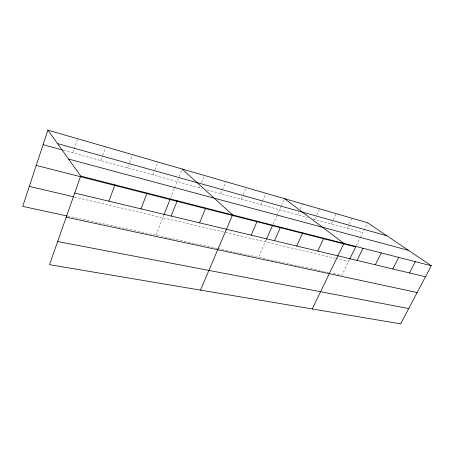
<?xml version="1.0" encoding="UTF-8"?>
<svg xmlns="http://www.w3.org/2000/svg" width="454" height="454" viewBox="0 0 454 454"><rect width="100%" height="100%" fill="white"/><g stroke="black" fill="none" stroke-linecap="round" stroke-linejoin="round"><path stroke-width="0.34" stroke-dasharray="2.27 1.7" d="M72.765 152.845L77.628 138.748M100.89 160.585L102.525 156.023M102.757 155.376L105.788 146.903M127.585 167.94L129.316 163.287M129.56 162.623L132.523 154.649M152.97 174.926L154.706 170.403M154.956 169.756L157.93 162.004M155.943 235.166L163.854 215.162M170.534 198.267L174.342 188.637M174.591 187.996L178.87 177.179M179.12 176.549L182.105 169.007M199.493 187.74L200.021 186.446M201.593 182.582L204.476 175.488M220.86 193.62L225.842 181.679M241.29 199.244L242.952 195.362M243.225 194.715L246.267 187.593M260.851 204.629L265.823 193.256M266.152 239.905L258.388 257.287L309.702 268.371M273.058 224.424L276.753 216.155M277.036 215.514L281.242 206.088M281.52 205.469L284.55 198.682M297.563 214.742L298.726 212.188M300.179 208.993L302.506 203.886M314.815 219.492L316.551 215.746M316.841 215.122L319.741 208.874M331.386 224.055L333.117 220.389M333.406 219.776L336.295 213.669M347.316 228.441L349.149 224.628M349.455 223.992L352.202 218.278M349.518 259.523L341.805 275.306L331.749 273.132M356.282 245.676L359.92 238.242M360.221 237.618L367.507 222.71M67.782 216.121L217.313 248.417M217.994 248.565L238.935 253.088M239.61 253.236L257.719 257.146M310.371 268.518L325.717 271.832M326.386 271.974L328.395 272.411M74.513 197.013L335.211 258.269M335.881 258.428L348.593 261.419M63.327 150.246L201.497 188.291M206.837 189.761L307.517 217.483M312.823 218.942L362.644 232.664"/><path stroke-width="0.68" d="M47.908 130.139L80.687 176.05L49.509 264.676L400.627 323.861L431.3 265.738L367.507 222.71L47.908 130.139L22.7 206.388L67.096 215.973M108.892 201.196L114.93 184.812M140.978 208.851L147.056 193.029M164.11 214.509L170.029 199.55M171.158 216.059L177.264 200.753M199.595 222.846L205.713 208.034M200.492 290.129L232.556 214.901L182.105 169.007M251.09 235.138L257.202 221.206M266.436 239.258L272.491 225.695M274.471 240.716L280.566 227.182M296.672 246.017L302.744 232.857M317.783 251.056L323.833 238.248M312.256 308.964L343.899 243.384L284.55 198.682M349.824 258.894L355.681 246.919L36.246 165.415M357.043 260.426L363.024 248.276M375.327 264.79L381.275 252.94M392.795 268.961L398.697 257.401M409.497 272.945L415.359 261.663M57.647 241.545L408.708 308.55M66.21 217.194L417.158 292.535M29.311 186.39L73.826 196.854M74.711 193.035L425.483 276.764M80.687 176.05L431.3 265.738M68.554 159.053L408.486 250.353M43.102 144.673L62.652 150.058M57.488 143.549L386.865 235.768"/></g></svg>
